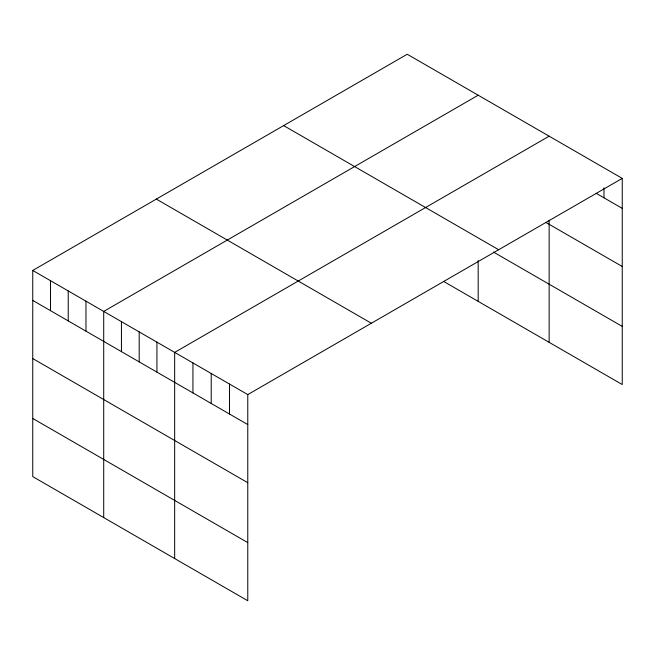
<?xml version="1.0" encoding="UTF-8"?>
<svg xmlns="http://www.w3.org/2000/svg" width="655" height="655" viewBox="0 0 655 655"><rect width="100%" height="100%" fill="white"/><g stroke="black" fill="none" stroke-linecap="round" stroke-linejoin="round"><path stroke-width="0.98" d="M622.25 178.389L247.77 394.597L247.77 600.75L32.75 476.611L32.75 270.45L407.23 54.25L622.25 178.389L622.25 384.55L443.55 281.38M478.183 95.221L103.711 311.42L103.711 517.573M549.144 136.183L174.664 352.39L174.664 558.543M596.14 193.291L622.25 208.364M545.762 222.348L622.25 266.503M283.648 125.596L498.676 249.743M493.387 252.011L622.25 326.411M156.324 199.104L371.352 323.251M32.75 270.45L247.77 394.597M32.75 300.424L247.77 424.571M32.75 358.563L247.77 482.71M32.75 418.471L247.77 542.61M603.975 187.821L603.975 197.818M549.144 220.219L549.144 342.336M478.183 260.575L478.183 301.374M229.496 384.043L229.496 414.017M211.221 373.489L211.221 403.464M192.938 362.935L192.938 392.91M156.93 342.147L156.93 372.122M139.188 331.905L139.188 361.879M121.445 321.662L121.445 351.637M85.969 301.177L85.969 331.152M68.226 290.935L68.226 320.909M50.492 280.692L50.492 310.666"/></g></svg>
